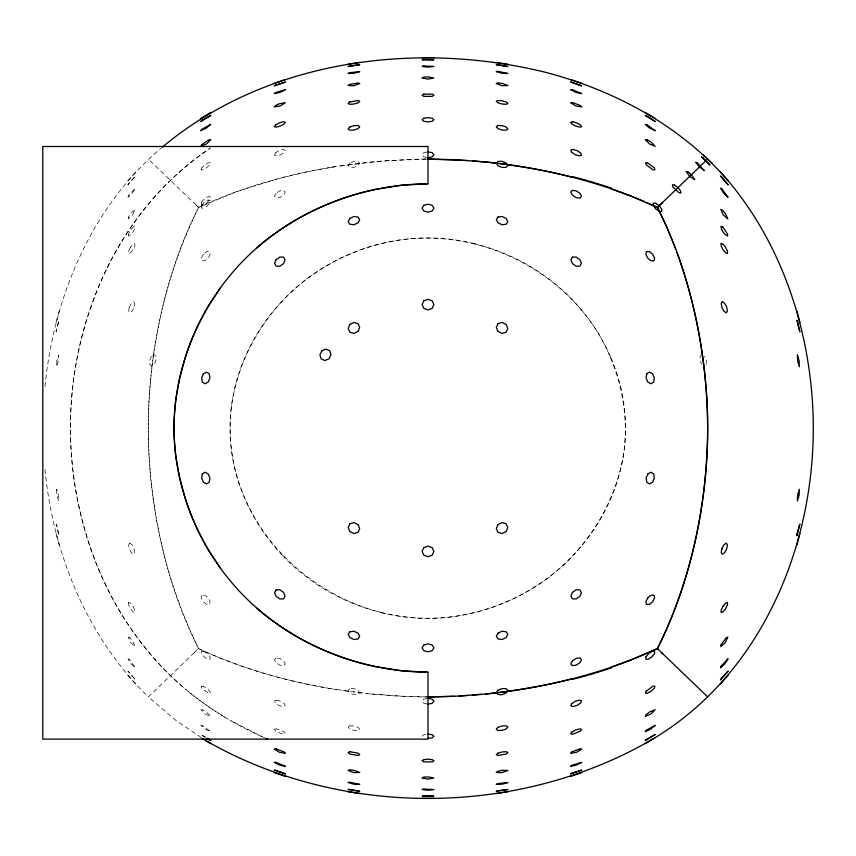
<?xml version="1.0" encoding="UTF-8"?>
<svg xmlns="http://www.w3.org/2000/svg" width="856" height="856" viewBox="0 0 856 856"><rect width="100%" height="100%" fill="white"/><g stroke="black" fill="none" stroke-linecap="round" stroke-linejoin="round"><path stroke-width="0.64" stroke-dasharray="4.28 3.21" d="M706.125 364.453L706.264 360.365L704.563 356.278M44.972 386.42C53.821 296.872 91.399 206.895 161.238 148.056M56.047 322.412L59.182 310.985M91.282 305.924C44.159 436.967 77.554 598.579 186.03 689.604M92.769 301.783C114.886 240.087 155.728 184.65 210.383 148.056M127.758 180.809L135.623 171.938M44.972 469.58C53.104 553.896 87.13 637.228 148.302 696.934L194.505 652.507M194.141 652.861L198.581 648.602C225.941 661.453 254.649 671.318 283.914 678.808A348.67 178.337 0 0 0 332.064 688.866L369.813 693.927L408.494 696.591A280.072 143.252 0 0 0 426.695 696.934M197.875 649.276L198.581 648.602C242.12 669.06 288.932 681.997 336.355 689.572M702.038 354.577L700.155 356.278L700.026 360.365L701.717 364.453M422.072 736.246L423.806 734.716L426.951 734.245M276.734 179.086L235.839 191.937L198.581 207.398C131.524 343.973 131.524 512.027 198.581 648.602C185.377 622.654 175.159 595.262 167.359 567.228A327.42 172.334 -90 0 1 159.098 532.764C153.352 504.484 149.843 475.765 148.677 446.928A256.308 134.906 -90 0 1 148.677 409.072C149.832 380.235 153.363 351.506 159.088 323.226A327.42 172.356 90 0 1 167.348 288.761C175.17 260.738 185.377 233.346 198.581 207.398C225.941 194.547 254.649 184.682 283.914 177.192A348.67 178.358 0 0 1 332.053 167.113M280.458 178.091L307.625 171.703L336.355 166.428M426.951 152.058L423.806 152.7L422.072 154.776L423.806 156.851L426.951 157.504M426.951 698.496L423.806 699.149L422.072 701.225L423.806 703.3L426.951 703.942M332.064 167.123L369.813 162.073L408.494 159.409A280.072 143.252 0 0 1 426.695 159.066M340.56 165.775L383.713 160.821L426.887 159.066M426.887 696.934L396.927 696.067L366.25 693.553M361.928 693.071L353.325 692.012M349.045 691.445L340.56 690.225M381.733 612.682C412.014 620.097 444.018 620.065 474.267 612.596A204.06 204.06 0 0 0 559.45 568.694A197.533 197.533 0 0 0 574.301 554.346M474.278 243.586C444.018 236.117 412.004 236.085 381.733 243.5A204.092 204.092 0 0 0 296.39 287.327A197.565 197.565 0 0 0 281.72 301.44M264.558 737.84L230.125 720.345M261.636 736.535C235.443 724.679 210.608 709.71 188.341 691.509M205.986 737.177L200.711 734.448L204.68 737.305M224.978 717.296L214.856 710.929M201.363 737.551L176.154 720.645L148.302 696.934M212.363 709.271C150.132 668.386 105.951 603.191 85.461 532.036A371.568 371.568 0 0 1 72.107 463.107L71.016 449.079A360.098 360.098 0 0 1 71.016 406.921L72.107 392.893A371.568 371.568 0 0 1 85.461 323.964C101.329 270.079 129.802 219.425 170.451 180.359A305.089 305.089 0 0 1 209.891 148.43M197.875 206.724L198.581 207.398L194.141 203.139M196.292 205.205L148.302 159.066M127.758 675.191L135.623 684.062M610.884 357.84C629 399.249 630.433 447.506 614.308 489.782A193.039 193.039 0 0 1 574.269 554.313M56.047 533.588L59.182 545.015M474.256 243.66A204.081 204.081 0 0 1 559.214 287.284A197.565 197.565 0 0 1 574.322 301.858A193.531 193.531 0 0 1 610.906 357.829M281.752 301.473A193.06 193.06 0 0 0 241.371 366.218C225.278 408.483 226.594 456.719 244.666 498.139A193.531 193.531 0 0 0 281.763 554.742M296.176 568.63A197.533 197.533 0 0 1 281.742 554.763M381.755 612.607A204.081 204.081 0 0 1 296.155 568.662M231.43 406.354C215.263 534.101 343.524 640.887 466.509 614.341A205.055 205.055 0 0 0 548.91 577.201C589.153 546.342 617.144 500.193 624.206 449.839C628.903 409.403 619.027 368.337 598.323 333.466C555.929 263.883 469.099 225.396 389.138 241.852A205.087 205.087 0 0 0 306.726 278.992C266.494 309.84 238.492 355.989 231.43 406.354M128.475 234.052L128.389 236.085C132.006 234.458 134.852 230.221 135.002 226.251L133.151 227.097L130.444 230.339L128.475 234.052M128.614 602.453L128.475 604.571L130.219 608.413L132.83 611.73L134.777 612.575L134.916 610.467L133.162 606.626L130.551 603.309L128.614 602.453M201.524 205.622L201.342 208.04L203.76 208.136L207.355 205.879L210.02 202.562L210.191 200.154L207.773 200.047L204.177 202.316L201.524 205.622M56.325 330.116L56.164 331.861L59.064 320.369L56.325 330.116M201.535 202.241L201.321 204.627L203.707 204.712L207.302 202.465L209.998 199.181L210.223 196.805L207.837 196.72L204.242 198.966L201.535 202.241M56.87 360.772L56.624 366.743L58.358 361.018L58.604 355.047L56.87 360.772M56.624 489.258L56.87 495.228L58.604 500.953L58.358 494.982L56.624 489.258M129.245 307.293L128.625 311.22L129.802 312.836L132.081 311.22L134.135 307.293L134.767 303.366L133.59 301.74L131.3 303.366L129.245 307.293M128.496 217.039L128.175 218.954L132.701 214.92L135.205 209.41L130.69 213.444L128.496 217.039M202.016 595.22L201.406 597.959L203.364 601.779L206.724 604.432L209.527 604.379L210.127 601.64L208.179 597.83L204.819 595.166L202.016 595.22M201.695 167.851L201.042 169.863L203.15 169.777L206.799 167.658L209.848 164.726L210.501 162.715L208.383 162.801L204.734 164.919L201.695 167.851M128.582 195.617L127.94 197.34L132.338 193.274L135.451 188.17L128.582 195.617M275.375 152.967L274.476 155.15L276.723 155.856L280.8 154.69L284.32 152.315L285.219 150.142L282.972 149.426L278.895 150.592L275.375 152.967M151.437 356.278L149.736 360.365L149.875 364.453L151.747 366.143L154.283 364.453L155.974 360.365L155.846 356.278L153.962 354.577L151.437 356.278M130.219 247.587L128.475 251.429L128.614 253.547L130.551 252.691L133.162 249.374L134.916 245.533L134.777 243.425L132.83 244.27L130.219 247.587M203.364 254.221L201.406 258.041L202.016 260.78L204.819 260.834L208.179 258.17L210.127 254.36L209.527 251.621L206.724 251.568L203.364 254.221M276.049 193.296L274.476 196.292L276.049 198.068L279.848 197.597L283.636 195.147L285.209 192.151L283.636 190.374L279.848 190.845L276.049 193.296M128.721 183.462L127.801 184.971L135.58 176.026L128.721 183.462M349.837 163.004L348.135 165.476L349.837 167.305L353.924 167.423L358.011 165.754L359.713 163.282L358.011 161.452L353.924 161.335L349.837 163.004M129.802 543.164L128.625 544.78L129.245 548.707L131.3 552.634L133.59 554.26L134.767 552.634L134.135 548.707L132.081 544.78L129.802 543.164M276.049 657.932L274.476 659.708L276.049 662.705L279.848 665.155L283.636 665.626L285.209 663.849L283.636 660.853L279.848 658.403L276.049 657.932M349.837 688.695L348.135 690.525L349.837 692.996L353.924 694.665L358.011 694.548L359.713 692.718L358.011 690.246L353.924 688.577L349.837 688.695M349.815 725.813L348.114 727.076L349.815 728.97L353.924 730.393L358.033 730.5L359.734 729.237L358.033 727.343L353.924 725.92L349.815 725.813M276.723 700.144L274.476 700.85L275.375 703.033L278.895 705.408L282.972 706.575L285.219 705.858L284.32 703.686L280.8 701.31L276.723 700.144M276.424 728.884L274.369 729.312L275.525 731.056L283.272 734.245L285.326 733.817L284.171 732.073L280.479 730.029L276.424 728.884M203.707 651.288L201.321 651.373L201.535 653.759L204.242 657.034L207.837 659.28L210.223 659.195L209.998 656.82L207.302 653.535L203.707 651.288M203.15 686.223L201.042 686.138L201.695 688.149L208.383 693.2L210.501 693.285L209.848 691.274L206.799 688.342L203.15 686.223M202.797 709.924L200.871 709.678L205.076 714.022L210.672 716.333L206.467 711.989L202.797 709.924M202.54 725.738L200.764 725.289L205.333 729.152L210.769 731.645L202.54 725.738M129.919 637.913L128.175 637.046L130.69 642.556L135.205 646.59L132.701 641.08L129.919 637.913M129.491 659.634L127.94 658.66L131.054 663.775L135.451 667.83L129.491 659.634M129.17 672.142L127.801 671.029L135.58 679.974L129.17 672.142M56.849 525.755L56.164 524.139L59.064 535.631L56.849 525.755"/><path stroke-width="1.28" d="M796.818 545.015L799.953 533.588M220.591 287.595L209.495 304.287A248.315 248.315 0 0 0 184.821 358.953L179.632 378.309L176.069 398.029A219.168 219.168 0 0 0 176.069 457.971L179.632 477.691L184.821 497.047A248.315 248.315 0 0 0 209.495 551.713L220.591 568.405M720.378 684.062L728.242 675.191M206.842 741.221C340.72 817.48 515.28 817.48 649.158 741.221C769.63 671.714 824.028 524.289 811.542 390.283C804.683 316.581 779.003 243.853 732.351 185.838C684.714 127.79 616.074 90.501 544.063 71.936C414.753 40.574 266.323 59.974 162.233 147.211M658.125 206.724L657.419 207.398L627.427 194.644M662.705 202.326L657.419 207.398L646.772 202.562M659.708 205.205L707.698 159.066M256.661 248.026C276.188 230.906 298.423 216.964 322.177 206.51A271.384 271.384 0 0 1 374.554 189.551L401.143 185.249L428 183.773L428 146.504L42.8 146.504L42.8 739.124L428 739.124L428 672.228C367.866 671.8 308.053 650.41 261.583 612.179A240.686 240.686 0 0 1 220.153 567.806L210.769 553.779A247.78 247.78 0 0 1 182.135 487.813C171.382 448.865 171.403 407.135 182.125 368.187A247.78 247.78 0 0 1 210.769 302.221L220.163 288.183A240.707 240.707 0 0 1 261.594 243.799C308.064 205.579 367.866 184.201 428 183.773M200.689 118.46L210.854 112.371M645.146 743.629L655.311 737.54M627.427 661.356L657.419 648.602C717.66 526.601 723.053 379.893 676.968 252.349M274.23 83.342L285.455 79.533M570.545 776.467L581.77 772.658M428 157.718L432.194 156.851L433.928 154.776L432.194 152.7L428 151.844M428 704.156L432.194 703.3L433.928 701.225L432.194 699.149L428 698.282M348.071 64.264L359.777 62.435M496.223 793.566L507.929 791.736M428 738.396L432.194 737.765L433.928 736.246L432.194 734.716L428 734.084M485.406 694.002C544.577 687.892 603.405 673.907 657.419 648.602C670.623 622.654 680.841 595.262 688.641 567.228A327.42 172.334 90 0 0 696.902 532.764C702.648 504.484 706.157 475.765 707.323 446.928A256.308 134.906 90 0 0 707.323 409.072C706.168 380.235 702.637 351.506 696.912 323.226A327.42 172.356 -90 0 0 688.652 288.761C680.83 260.738 670.623 233.346 657.419 207.398L666.642 226.808L675.823 249.256M486.187 693.927L454.001 696.324L428 696.934L454.643 696.292M481.04 694.419L472.287 695.179M467.89 695.5L459.073 696.067M422.072 57.62L433.928 57.62M422.072 798.38L433.928 798.38M428 672.228L401.143 670.751L374.554 666.45A270.881 270.881 0 0 1 313.713 645.595C293.127 635.676 273.867 623.029 256.661 607.974M467.89 160.5L428 159.066L454.001 159.676L486.187 162.073M472.287 160.821C531.287 165.625 590.019 178.262 644.557 201.609M496.223 62.435L507.929 64.264M348.071 791.736L359.777 793.566M570.545 79.533L581.77 83.342M274.23 772.658L285.455 776.467M265.67 738.321L267.5 739.124M206.467 738.396L210.833 740.611L207.741 738.311M645.146 112.371L655.311 118.46M202.177 738.428L210.854 743.629M662.705 653.674L657.419 648.602L658.125 649.276M703.418 154.957L711.967 163.175M661.495 652.507L707.698 696.934M720.378 171.938L728.242 180.809M796.818 310.985L799.953 322.412M627.234 661.217A354.127 182.884 0.2 0 1 611.302 666.985M612.104 667.605A366.529 189.069 0.2 0 1 572.632 679.364M572.097 678.819A342.817 175.416 0 0 1 486.219 694.013M611.302 189.016A354.127 182.884 -0.2 0 1 627.234 194.783M572.632 176.636A366.529 189.069 -0.2 0 1 612.104 188.395M486.219 161.987A342.817 175.416 0 0 1 572.097 177.181M721.223 243.425L721.084 245.533L722.838 249.374L725.449 252.691L727.386 253.547L727.525 251.429L725.781 247.587L723.17 244.27L721.223 243.425M646.002 656.82L645.777 659.195L648.163 659.28L651.758 657.034L654.466 653.759L654.68 651.373L652.293 651.288L648.698 653.535L646.002 656.82M797.097 533.876L796.936 535.631L799.836 524.139L797.097 533.876M797.642 494.982L797.396 500.953L799.13 495.228L799.376 489.258L797.642 494.982M797.396 355.047L797.642 361.018L799.376 366.743L799.13 360.772L797.396 355.047M721.865 548.707L721.234 552.634L722.411 554.26L724.7 552.634L726.755 548.707L727.375 544.78L726.198 543.164L723.919 544.78L721.865 548.707M202.305 473.935L201.631 478.055L203.386 482.185L206.531 483.886L209.228 482.185L209.902 478.055L208.158 473.935L205.012 472.234L202.305 473.935M646.772 373.815L646.098 377.945L647.842 382.065L650.988 383.766L653.695 382.065L654.369 377.945L652.614 373.815L649.469 372.114L646.772 373.815M721.116 644.664L720.795 646.59L725.31 642.556L727.825 637.046L726.081 637.913L721.116 644.664M646.473 251.621L645.873 254.36L647.821 258.17L651.181 260.834L653.984 260.78L654.594 258.041L652.636 254.221L649.276 251.568L646.473 251.621M646.152 691.274L645.499 693.285L647.618 693.2L651.266 691.081L654.305 688.149L654.958 686.138L652.85 686.223L646.152 691.274M721.201 666.118L720.549 667.83L724.946 663.775L728.06 658.66L721.201 666.118M276.135 259.603L274.594 263.348L276.135 266.077L279.848 266.184L283.561 263.605L285.101 259.86L283.561 257.132L279.848 257.025L276.135 259.603M572.439 592.395L570.899 596.14L572.439 598.868L576.152 598.975L579.865 596.397L581.406 592.652L579.865 589.923L576.152 589.816L572.439 592.395M571.68 703.686L570.781 705.858L573.028 706.575L577.105 705.408L580.625 703.033L581.524 700.85L579.277 700.144L575.2 701.31L571.68 703.686M349.869 324.456L348.189 328.501L349.869 332.214L353.924 333.423L357.979 331.411L359.659 327.367L357.979 323.654L353.924 322.445L349.869 324.456M498.021 524.589L496.341 528.634L498.021 532.346L502.076 533.556L506.131 531.544L507.811 527.499L506.131 523.786L502.076 522.577L498.021 524.589M203.386 373.815L201.631 377.945L202.305 382.065L205.012 383.766L208.158 382.065L209.902 377.945L209.228 373.815L206.531 372.114L203.386 373.815M647.842 473.935L646.098 478.055L646.772 482.185L649.469 483.886L652.614 482.185L654.369 478.055L653.695 473.935L650.988 472.234L647.842 473.935M349.869 523.786L348.189 527.499L349.869 531.544L353.924 533.556L357.979 532.346L359.659 528.634L357.979 524.589L353.924 522.577L349.869 523.786M498.021 323.654L496.341 327.367L498.021 331.411L502.076 333.423L506.131 332.214L507.811 328.501L506.131 324.456L502.076 322.445L498.021 323.654M722.838 606.626L721.084 610.467L721.223 612.575L723.17 611.73L725.781 608.413L727.525 604.571L727.386 602.453L725.449 603.309L722.838 606.626M423.806 300.852L422.072 304.608L423.806 308.353L428 309.904L432.194 308.353L433.928 304.608L432.194 300.852L428 299.3L423.806 300.852M423.806 547.647L422.072 551.392L423.806 555.148L428 556.7L432.194 555.148L433.928 551.392L432.194 547.647L428 546.096L423.806 547.647M321.92 350.789L319.898 354.823L321.096 358.857L324.841 360.526L328.918 358.857L330.94 354.823L329.742 350.789L325.997 349.12L321.92 350.789M647.821 597.83L645.873 601.64L646.473 604.379L649.276 604.432L652.636 601.779L654.594 597.959L653.984 595.22L651.181 595.166L647.821 597.83M349.847 218.43L348.167 221.629L349.847 224.251L353.924 224.743L357.99 222.828L359.68 219.618L357.99 216.996L353.924 216.504L349.847 218.43M498.01 633.173L496.32 636.383L498.01 639.004L502.076 639.496L506.153 637.57L507.833 634.371L506.153 631.749L502.076 631.257L498.01 633.173M572.364 660.853L570.792 663.849L572.364 665.626L576.152 665.155L579.951 662.705L581.524 659.708L579.951 657.932L576.152 658.403L572.364 660.853M201.813 144.632L200.871 146.323L206.467 144.011L210.672 139.667L208.746 139.924L201.813 144.632M646.28 714.642L645.328 716.333L650.924 714.022L655.129 709.678L649.533 711.989L646.28 714.642M276.135 589.923L274.594 592.652L276.135 596.397L279.848 598.975L283.561 598.868L285.101 596.14L283.561 592.395L279.848 589.816L276.135 589.923M572.439 257.132L570.899 259.86L572.439 263.605L576.152 266.184L579.865 266.077L581.406 263.348L579.865 259.603L576.152 257.025L572.439 257.132M721.33 678.466L720.42 679.974L728.199 671.029L721.33 678.466M423.806 205.344L422.072 208.158L423.806 210.983L428 212.149L432.194 210.983L433.928 208.158L432.194 205.344L428 204.177L423.806 205.344M423.806 645.017L422.072 647.842L423.806 650.656L428 651.823L432.194 650.656L433.928 647.842L432.194 645.017L428 643.851L423.806 645.017M498.01 216.996L496.32 219.618L498.01 222.828L502.076 224.743L506.153 224.251L507.833 221.629L506.153 218.43L502.076 216.504L498.01 216.996M349.847 631.749L348.167 634.371L349.847 637.57L353.924 639.496L357.99 639.004L359.68 636.383L357.99 633.173L353.924 631.257L349.847 631.749M275.525 124.944L274.369 126.688L276.424 127.116L280.479 125.971L284.171 123.927L285.326 122.183L283.272 121.755L279.216 122.9L275.525 124.944M571.829 732.073L570.674 733.817L572.728 734.245L580.475 731.056L581.631 729.312L579.576 728.884L575.521 730.029L571.829 732.073M497.989 690.246L496.287 692.718L497.989 694.548L502.076 694.665L506.164 692.996L507.865 690.525L506.164 688.695L502.076 688.577L497.989 690.246M722.411 301.74L721.234 303.366L721.865 307.293L723.919 311.22L726.198 312.836L727.375 311.22L726.755 307.293L724.7 303.366L722.411 301.74M201.92 129.288L200.764 130.711L206.2 128.218L210.769 124.355L201.92 129.288M646.387 730.232L645.231 731.645L650.667 729.152L655.236 725.289L646.387 730.232M572.364 190.374L570.792 192.151L572.364 195.147L576.152 197.597L579.951 198.068L581.524 196.292L579.951 193.296L576.152 190.845L572.364 190.374M349.815 127.03L348.114 128.924L349.815 130.187L353.924 130.08L358.033 128.657L359.734 126.763L358.033 125.5L353.924 125.607L349.815 127.03M497.967 727.343L496.266 729.237L497.967 730.5L502.076 730.393L506.185 728.97L507.886 727.076L506.185 725.813L502.076 725.92L497.967 727.343M497.989 161.452L496.287 163.282L497.989 165.754L502.076 167.423L506.164 167.305L507.865 165.476L506.164 163.004L502.076 161.335L497.989 161.452M275.632 105.513L274.305 106.914L280.265 105.919L285.39 102.72L279.43 103.704L275.632 105.513M571.936 751.889L570.61 753.28L576.57 752.296L581.695 749.086L579.78 748.914L571.936 751.889M423.806 118.235L422.072 119.754L423.806 121.284L428 121.916L432.194 121.284L433.928 119.754L432.194 118.235L428 117.604L423.806 118.235M202.037 120.396L200.711 121.552L210.833 115.389L202.037 120.396M646.494 739.456L645.167 740.611L655.289 734.448L646.494 739.456M349.804 101.982L348.092 103.437L349.804 104.293L353.924 104.036L358.043 102.827L359.745 101.361L358.043 100.516L349.804 101.982M497.957 753.173L496.255 754.639L497.957 755.484L506.196 754.018L507.908 752.563L506.196 751.707L502.076 751.964L497.957 753.173M275.718 92.555L274.262 93.646L280.105 92.384L285.423 89.655L275.718 92.555M572.022 765.243L570.577 766.345L576.409 765.071L581.738 762.354L572.022 765.243M497.967 125.5L496.266 126.763L497.967 128.657L502.076 130.08L506.185 130.187L507.886 128.924L506.185 127.03L502.076 125.607L497.967 125.5M349.794 84.412L348.082 85.525L353.924 85.686L359.766 83.535L358.054 83.011L349.794 84.412M497.946 771.363L496.234 772.465L502.076 772.626L507.918 770.475L502.076 770.314L497.946 771.363M423.806 94.128L422.072 95.251L423.806 96.364L432.194 96.364L433.928 95.251L432.194 94.128L423.806 94.128M423.806 759.636L422.072 760.749L423.806 761.872L432.194 761.872L433.928 760.749L432.194 759.636L428 759.165L423.806 759.636M275.793 85.086L274.241 85.91L285.455 82.058L275.793 85.086M572.108 773.118L570.545 773.942L581.759 770.09L572.108 773.118M497.957 100.516L496.255 101.361L497.957 102.827L502.076 104.036L506.196 104.293L507.908 103.437L506.196 101.982L502.076 100.762L497.957 100.516M349.804 751.707L348.092 752.563L349.804 754.018L358.043 755.484L359.745 754.639L358.043 753.173L349.804 751.707M349.708 72.728L348.082 73.52L354.042 73.274L359.766 71.583L349.708 72.728M497.86 783.625L496.234 784.417L502.194 784.171L507.918 782.48L497.86 783.625M423.806 77.211L422.072 78.003L428 79.116L433.928 78.003L428 76.89L423.806 77.211M423.806 777.205L422.072 777.997L428 779.11L433.928 777.997L428 776.884L423.806 777.205M573.028 149.426L570.781 150.142L571.68 152.315L575.2 154.69L579.277 155.856L581.524 155.15L580.625 152.967L577.105 150.592L573.028 149.426M349.74 66.03L348.071 66.554L359.777 64.692L349.74 66.03M497.903 790.784L496.223 791.308L507.929 789.446L497.903 790.784M497.946 83.011L496.234 83.535L502.076 85.686L507.918 85.525L502.076 83.374L497.946 83.011M349.794 769.951L348.082 770.475L353.924 772.626L359.766 772.465L353.924 770.314L349.794 769.951M423.806 65.955L422.072 66.458L428 67.175L433.928 66.458L423.806 65.955M423.806 789.039L422.072 789.542L428 790.259L433.928 789.542L423.806 789.039M572.728 121.755L570.674 122.183L571.829 123.927L575.521 125.971L579.576 127.116L581.631 126.688L580.475 124.944L576.784 122.9L572.728 121.755M423.806 59.546L422.072 59.792L433.928 59.792L423.806 59.546M423.806 795.952L422.072 796.208L433.928 796.208L423.806 795.952M498.031 71.348L496.234 71.583L501.958 73.274L507.918 73.52L498.031 71.348M349.879 782.256L348.082 782.48L353.806 784.171L359.766 784.417L349.879 782.256M572.536 102.549L570.61 102.72L575.735 105.919L581.695 106.914L580.368 105.513L572.536 102.549M276.221 748.914L274.305 749.086L279.43 752.296L285.39 753.28L284.064 751.889L276.221 748.914M655.61 203.246L653.214 203.225L653.321 205.622L655.867 209.025L659.366 211.432L661.752 211.453L661.656 209.057L659.109 205.654L655.61 203.246M497.978 64.714L496.223 64.692L507.929 66.554L497.978 64.714M349.826 789.467L348.071 789.446L359.777 791.308L349.826 789.467M647.618 162.801L645.499 162.715L646.152 164.726L652.85 169.777L654.958 169.863L654.305 167.851L647.618 162.801M572.397 89.73L570.577 89.655L575.895 92.384L581.738 93.646L572.397 89.73M276.081 762.418L274.262 762.354L279.591 765.071L285.423 766.345L276.081 762.418M647.254 139.924L645.328 139.667L649.533 144.011L655.129 146.323L650.924 141.978L647.254 139.924M674.539 185.078L672.442 184.746L672.848 186.833L678.883 192.643L680.98 192.964L680.573 190.888L677.899 187.614L674.539 185.078M572.279 82.369L570.545 82.058L581.759 85.91L572.279 82.369M275.974 770.4L274.241 770.09L285.455 773.942L275.974 770.4M646.997 124.805L645.231 124.355L649.8 128.218L655.236 130.711L646.997 124.805M688.117 172.035L686.245 171.468L689.658 176.475L694.794 179.685L691.391 174.678L688.117 172.035M646.804 116.042L645.167 115.389L655.289 121.552L646.804 116.042M722.849 227.097L720.998 226.251C721.148 230.221 723.994 234.458 727.611 236.085L727.525 234.052L722.849 227.097M697.415 163.111L695.757 162.33L699.448 167.038L704.295 170.547L697.415 163.111M722.539 210.287L720.795 209.41L723.299 214.92L727.825 218.954L725.31 213.444L722.539 210.287M722.1 189.144L720.549 188.17L723.662 193.274L728.06 197.34L722.1 189.144M702.926 157.825L701.46 156.841L710.009 165.058L702.926 157.825M721.79 177.139L720.42 176.026L728.199 184.971L721.79 177.139M797.621 321.984L796.936 320.369L799.836 331.861L797.621 321.984"/></g></svg>
